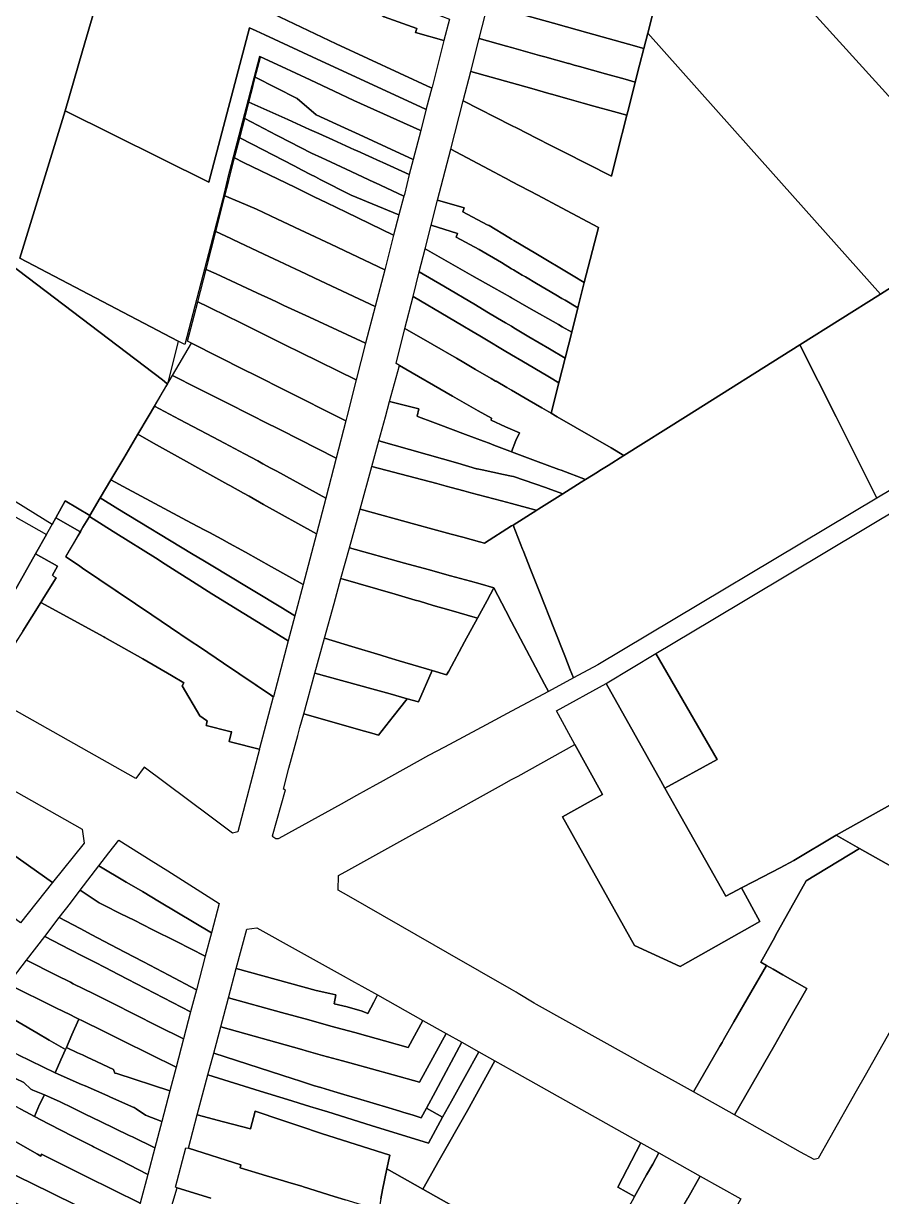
# Model space of a CAD drawing. Header units: metres. Extents: x 3 to 1005126, y 39 to 4383651.
# Drawn here: x 490822.9 to 490969, y 4371662.4 to 4371862.2 of the extents above; entities that cross this region are included whole.
import ezdxf

# ---------------------------------------------------------------- set-up
doc = ezdxf.new("R2010")
doc.units = ezdxf.units.M
doc.header["$MEASUREMENT"] = 0
doc.layers.add('TM_Llucmajor', color=7, linetype='Continuous')

msp = doc.modelspace()

# ---------------------------------------------------------------- linework, layer by layer
at = {"layer": 'TM_Llucmajor', "linetype": 'Continuous', "flags": 128}
for points in [[(490834.82, 4371864.68), (490834.98, 4371864.55), (490832.97, 4371857.59), (490830.01, 4371847.37), (490822.3, 4371822.22), (490849.26, 4371808.1), (490847.52, 4371801.22), (490847.42, 4371800.83), (490847.34, 4371800.89), (490846.56, 4371801.49), (490690.23, 4371920.31), (490711.13, 4371956.79), (490784.86, 4371902.88), (490834.82, 4371864.68)], [(490676.83, 4371870.63), (490667.29, 4371876.56), (490669.95, 4371881.63), (490690.23, 4371920.31), (490846.56, 4371801.49), (490847.34, 4371800.89), (490847.42, 4371800.83), (490847.16, 4371800.36), (490845.19, 4371797.01), (490844.13, 4371795.22), (490842.38, 4371792.25), (490839.99, 4371788.19), (490837.8, 4371784.48), (490835.98, 4371781.39), (490834.23, 4371778.4), (490830.03, 4371780.9), (490827.77, 4371776.87), (490707.23, 4371851.74), (490679.39, 4371869.04), (490676.83, 4371870.63)], [(490968.79, 4371816.09), (490946.33, 4371841.31), (490929.18, 4371860.56), (490929.97, 4371863.67), (490931.42, 4371869.35), (490932.63, 4371874.13), (490933.88, 4371879.04), (490934.72, 4371882.35), (490935.34, 4371884.77), (490936.04, 4371887.55), (490938.32, 4371885.03), (490940.63, 4371882.49), (490989.11, 4371829.02), (490979.35, 4371822.81), (490968.79, 4371816.09)], [(490863.44, 4371864.89), (490865.03, 4371864.08), (490865.43, 4371863.88), (490876.13, 4371858.76), (490892.34, 4371851.27), (490892.42, 4371851.24), (490891.48, 4371847.7), (490891.46, 4371847.6), (490891.37, 4371847.64), (490872.07, 4371856.56), (490864.01, 4371860.29), (490862.5, 4371860.98), (490861.38, 4371861.5), (490854.47, 4371835.2), (490830.01, 4371847.37), (490832.97, 4371857.59), (490834.98, 4371864.55), (490838.46, 4371876.54), (490859.5, 4371866.89), (490863.44, 4371864.89)], [(490871.12, 4371869.63), (490867, 4371871.44), (490867.6, 4371875.02), (490870.34, 4371873.83), (490874.66, 4371871.83), (490875.78, 4371871.31), (490876.99, 4371870.75), (490880.55, 4371869.11), (490881.06, 4371868.88), (490881.81, 4371868.54), (490886.12, 4371866.53), (490890.67, 4371864.78), (490895.41, 4371862.95), (490894.49, 4371859.32), (490889.63, 4371860.67), (490889.87, 4371861.38), (490885.12, 4371863.08), (490884.29, 4371863.38), (490884.03, 4371863.5), (490880.37, 4371865.36), (490879.05, 4371866.02), (490877.34, 4371866.89), (490874.17, 4371868.28), (490871.12, 4371869.63)], [(490865.05, 4371864.13), (490867, 4371871.44), (490871.12, 4371869.63), (490874.17, 4371868.28), (490877.34, 4371866.89), (490879.05, 4371866.02), (490880.37, 4371865.36), (490884.03, 4371863.5), (490884.29, 4371863.38), (490885.12, 4371863.08), (490889.87, 4371861.38), (490889.63, 4371860.67), (490894.49, 4371859.32), (490892.46, 4371851.38), (490892.42, 4371851.24), (490892.34, 4371851.27), (490876.13, 4371858.76), (490865.43, 4371863.88), (490865.03, 4371864.08), (490865.05, 4371864.13)], [(490906, 4371864.26), (490901.98, 4371865.39), (490903.43, 4371871.06), (490906, 4371870.34), (490913.14, 4371868.36), (490916.76, 4371867.35), (490920.52, 4371866.3), (490921.86, 4371865.93), (490923.91, 4371865.36), (490925.38, 4371864.95), (490929.97, 4371863.67), (490929.18, 4371860.56), (490928.52, 4371857.95), (490925.92, 4371858.68), (490918.97, 4371860.63), (490915.36, 4371861.64), (490913.12, 4371862.27), (490906.77, 4371864.05), (490906, 4371864.26)], [(490906, 4371858.11), (490905.16, 4371858.35), (490900.5, 4371859.65), (490901.98, 4371865.39), (490906, 4371864.26), (490906.77, 4371864.05), (490913.12, 4371862.27), (490915.36, 4371861.64), (490918.97, 4371860.63), (490925.92, 4371858.68), (490928.52, 4371857.95), (490927.8, 4371855.11), (490927.06, 4371852.23), (490925.32, 4371852.72), (490922.01, 4371853.65), (490917.57, 4371854.89), (490916.67, 4371855.14), (490915.78, 4371855.39), (490915.7, 4371855.41), (490911.66, 4371856.54), (490910.78, 4371856.78), (490906, 4371858.11)], [(490862.5, 4371860.98), (490864.01, 4371860.29), (490872.07, 4371856.56), (490891.37, 4371847.64), (490891.46, 4371847.6), (490890.6, 4371844.26), (490890.53, 4371843.99), (490890.41, 4371844.04), (490881.42, 4371848.1), (490879.15, 4371849.12), (490875.82, 4371850.67), (490871.69, 4371852.6), (490866.81, 4371854.88), (490863.26, 4371856.53), (490863.1, 4371856.61), (490857.63, 4371835.77), (490856.78, 4371832.14), (490850.39, 4371807.51), (490849.26, 4371808.1), (490822.3, 4371822.22), (490830.01, 4371847.37), (490854.47, 4371835.2), (490861.38, 4371861.5), (490862.5, 4371860.98)], [(490903.03, 4371836.89), (490895.64, 4371840.8), (490897.77, 4371849.06), (490906, 4371844.86), (490906.96, 4371844.38), (490910.24, 4371842.71), (490912.71, 4371841.46), (490913.16, 4371841.23), (490914.85, 4371840.36), (490922.99, 4371836.22), (490923.99, 4371840.15), (490925.63, 4371846.58), (490925.95, 4371847.86), (490927.06, 4371852.23), (490927.8, 4371855.11), (490928.52, 4371857.95), (490929.18, 4371860.56), (490946.33, 4371841.31), (490968.79, 4371816.09), (490955.07, 4371807.47), (490935.59, 4371795.22), (490925.11, 4371788.63), (490922.93, 4371789.91), (490913.77, 4371795.22), (490912.72, 4371795.83), (490914.04, 4371801.03), (490914.6, 4371803.22), (490915.11, 4371805.23), (490916.24, 4371809.66), (490917.28, 4371813.78), (490918.38, 4371818.07), (490920.77, 4371827.49), (490914.48, 4371830.82), (490910.46, 4371832.96), (490906, 4371835.31), (490905.09, 4371835.79), (490904.74, 4371835.98), (490903.03, 4371836.89)], [(490906, 4371852.09), (490899.04, 4371854.04), (490900.5, 4371859.65), (490905.16, 4371858.35), (490906, 4371858.11), (490910.78, 4371856.78), (490911.66, 4371856.54), (490915.7, 4371855.41), (490915.78, 4371855.39), (490916.67, 4371855.14), (490917.57, 4371854.89), (490922.01, 4371853.65), (490925.32, 4371852.72), (490927.06, 4371852.23), (490925.95, 4371847.86), (490925.63, 4371846.58), (490923.36, 4371847.22), (490920.02, 4371848.16), (490918.19, 4371848.67), (490915.78, 4371849.35), (490912.78, 4371850.19), (490912.34, 4371850.31), (490909.47, 4371851.12), (490906, 4371852.09)], [(490890.53, 4371843.99), (490889.26, 4371839.08), (490884.73, 4371841.17), (490880.05, 4371843.32), (490877.56, 4371844.46), (490872.75, 4371846.68), (490869.5, 4371849.42), (490862.38, 4371853.06), (490863.25, 4371856.46), (490863.26, 4371856.53), (490866.81, 4371854.88), (490871.69, 4371852.6), (490875.82, 4371850.67), (490879.15, 4371849.12), (490881.42, 4371848.1), (490890.41, 4371844.04), (490890.53, 4371843.99)], [(490867.89, 4371845.86), (490861.3, 4371848.84), (490862.01, 4371851.63), (490862.38, 4371853.06), (490869.5, 4371849.42), (490872.75, 4371846.68), (490877.56, 4371844.46), (490880.05, 4371843.32), (490884.73, 4371841.17), (490889.26, 4371839.08), (490888.59, 4371836.48), (490884.07, 4371838.54), (490883.98, 4371838.57), (490883.68, 4371838.7), (490879.69, 4371840.51), (490879.29, 4371840.69), (490875.55, 4371842.39), (490873.19, 4371843.46), (490871.6, 4371844.17), (490867.89, 4371845.86)], [(490906, 4371844.86), (490897.77, 4371849.06), (490899.04, 4371854.04), (490906, 4371852.09), (490909.47, 4371851.12), (490912.34, 4371850.31), (490912.78, 4371850.19), (490915.78, 4371849.35), (490918.19, 4371848.67), (490920.02, 4371848.16), (490923.36, 4371847.22), (490925.63, 4371846.58), (490923.99, 4371840.15), (490922.99, 4371836.22), (490914.85, 4371840.36), (490913.16, 4371841.23), (490912.71, 4371841.46), (490910.24, 4371842.71), (490906.96, 4371844.38), (490906, 4371844.86)], [(490866.01, 4371843.18), (490860.59, 4371846.06), (490861.3, 4371848.84), (490867.89, 4371845.86), (490871.6, 4371844.17), (490873.19, 4371843.46), (490875.55, 4371842.39), (490879.29, 4371840.69), (490879.69, 4371840.51), (490883.68, 4371838.7), (490883.98, 4371838.57), (490884.07, 4371838.54), (490888.59, 4371836.48), (490887.78, 4371833.11), (490887.68, 4371832.81), (490882.71, 4371835.11), (490882.65, 4371835.14), (490878.69, 4371837), (490874.45, 4371838.98), (490873.73, 4371839.31), (490871.96, 4371840.14), (490866.34, 4371843.01), (490866.01, 4371843.18)], [(490868.98, 4371837.96), (490861.82, 4371841.64), (490859.73, 4371842.72), (490860.59, 4371846.06), (490866.01, 4371843.18), (490866.34, 4371843.01), (490871.96, 4371840.14), (490873.73, 4371839.31), (490874.45, 4371838.98), (490878.69, 4371837), (490882.65, 4371835.14), (490882.71, 4371835.11), (490887.68, 4371832.81), (490886.82, 4371829.65), (490878.68, 4371832.96), (490873.42, 4371835.67), (490872.6, 4371836.09), (490871.76, 4371836.52), (490870.37, 4371837.25), (490868.98, 4371837.96)], [(490867.67, 4371835.02), (490860.39, 4371838.56), (490858.85, 4371839.31), (490859.73, 4371842.72), (490861.82, 4371841.64), (490868.98, 4371837.96), (490870.37, 4371837.25), (490871.76, 4371836.52), (490872.6, 4371836.09), (490873.42, 4371835.67), (490878.68, 4371832.96), (490886.82, 4371829.65), (490885.91, 4371826.15), (490877.84, 4371830.08), (490874.53, 4371831.68), (490873.49, 4371832.19), (490872.41, 4371832.72), (490869.21, 4371834.27), (490867.67, 4371835.02)], [(490901.86, 4371827.95), (490897.72, 4371830.14), (490897.91, 4371830.84), (490893.39, 4371832.1), (490895.64, 4371840.8), (490903.03, 4371836.89), (490904.74, 4371835.98), (490905.09, 4371835.79), (490906, 4371835.31), (490910.46, 4371832.96), (490914.48, 4371830.82), (490920.77, 4371827.49), (490918.38, 4371818.07), (490916.46, 4371819.22), (490909.82, 4371823.2), (490909.18, 4371823.58), (490906.36, 4371825.27), (490906, 4371825.49), (490905.53, 4371825.77), (490902.16, 4371827.8), (490901.86, 4371827.95)], [(490859.62, 4371831.86), (490857.21, 4371832.88), (490857.87, 4371835.47), (490858.85, 4371839.31), (490860.39, 4371838.56), (490867.67, 4371835.02), (490869.21, 4371834.27), (490872.41, 4371832.72), (490873.49, 4371832.19), (490874.53, 4371831.68), (490877.84, 4371830.08), (490885.91, 4371826.15), (490884.4, 4371820.27), (490875.22, 4371824.61), (490870.87, 4371826.67), (490869.14, 4371827.49), (490868.92, 4371827.59), (490866.17, 4371828.89), (490862.56, 4371830.6), (490859.62, 4371831.86)], [(490858.21, 4371825.6), (490855.65, 4371826.81), (490857.21, 4371832.88), (490859.62, 4371831.86), (490862.56, 4371830.6), (490866.17, 4371828.89), (490868.92, 4371827.59), (490869.14, 4371827.49), (490870.87, 4371826.67), (490875.22, 4371824.61), (490884.4, 4371820.27), (490882.78, 4371813.99), (490873.47, 4371818.39), (490870.03, 4371820.02), (490869.28, 4371820.38), (490866.39, 4371821.74), (490863.85, 4371822.93), (490858.54, 4371825.44), (490858.21, 4371825.6)], [(490900.47, 4371823.72), (490896.56, 4371825.82), (490896.78, 4371826.46), (490892.3, 4371827.84), (490893.39, 4371832.1), (490897.91, 4371830.84), (490897.72, 4371830.14), (490901.86, 4371827.95), (490902.16, 4371827.8), (490905.53, 4371825.77), (490906, 4371825.49), (490906.36, 4371825.27), (490909.18, 4371823.58), (490909.82, 4371823.2), (490916.46, 4371819.22), (490918.38, 4371818.07), (490917.28, 4371813.78), (490915.12, 4371815.07), (490914.58, 4371815.39), (490913.52, 4371816.02), (490910.26, 4371817.94), (490908.39, 4371819.04), (490907.82, 4371819.37), (490906.34, 4371820.25), (490906, 4371820.45), (490904.27, 4371821.48), (490900.47, 4371823.72)], [(490855.71, 4371819.56), (490853.99, 4371820.34), (490854.84, 4371823.64), (490855.65, 4371826.81), (490858.21, 4371825.6), (490858.54, 4371825.44), (490863.85, 4371822.93), (490866.39, 4371821.74), (490869.28, 4371820.38), (490870.03, 4371820.02), (490873.47, 4371818.39), (490882.78, 4371813.99), (490881.16, 4371807.75), (490871.61, 4371812.17), (490867.26, 4371814.19), (490865.96, 4371814.79), (490864.37, 4371815.53), (490863.47, 4371815.95), (490855.71, 4371819.56)], [(490903, 4371817.18), (490899.26, 4371819.3), (490891.28, 4371823.82), (490892.3, 4371827.84), (490896.78, 4371826.46), (490896.56, 4371825.82), (490900.47, 4371823.72), (490904.27, 4371821.48), (490906, 4371820.45), (490906.34, 4371820.25), (490907.82, 4371819.37), (490908.39, 4371819.04), (490910.26, 4371817.94), (490913.52, 4371816.02), (490914.58, 4371815.39), (490915.12, 4371815.07), (490917.28, 4371813.78), (490916.24, 4371809.66), (490914.62, 4371810.57), (490913.96, 4371810.94), (490908.92, 4371813.81), (490906, 4371815.47), (490905.81, 4371815.58), (490903, 4371817.18)], [(490899.86, 4371814.27), (490894.46, 4371817.47), (490890.29, 4371819.94), (490891.28, 4371823.82), (490899.26, 4371819.3), (490903, 4371817.18), (490905.81, 4371815.58), (490906, 4371815.47), (490908.92, 4371813.81), (490913.96, 4371810.94), (490914.62, 4371810.57), (490916.24, 4371809.66), (490915.11, 4371805.23), (490912.47, 4371806.79), (490908.96, 4371808.87), (490906.4, 4371810.4), (490906, 4371810.64), (490904.98, 4371811.24), (490903.61, 4371812.05), (490901.79, 4371813.12), (490899.86, 4371814.27)], [(490961.23, 4371795.22), (490955.07, 4371807.47), (490968.79, 4371816.09), (490979.35, 4371822.81), (490995.08, 4371797.34), (490991.51, 4371795.22), (490990.9, 4371794.86), (490985.52, 4371791.67), (490968.19, 4371781.38), (490961.23, 4371795.22)], [(490854.33, 4371813.97), (490852.58, 4371814.83), (490853.99, 4371820.34), (490855.71, 4371819.56), (490863.47, 4371815.95), (490864.37, 4371815.53), (490865.96, 4371814.79), (490867.26, 4371814.19), (490871.61, 4371812.17), (490881.16, 4371807.75), (490879.54, 4371801.49), (490870.07, 4371806.17), (490867.52, 4371807.43), (490862.42, 4371809.96), (490861.87, 4371810.24), (490859.89, 4371811.21), (490854.81, 4371813.74), (490854.33, 4371813.97)], [(490897.72, 4371810.71), (490895.21, 4371812.21), (490889.23, 4371815.74), (490890.29, 4371819.94), (490894.46, 4371817.47), (490899.86, 4371814.27), (490901.79, 4371813.12), (490903.61, 4371812.05), (490904.98, 4371811.24), (490906, 4371810.64), (490906.4, 4371810.4), (490908.96, 4371808.87), (490912.47, 4371806.79), (490915.11, 4371805.23), (490914.6, 4371803.22), (490914.04, 4371801.03), (490912.48, 4371801.96), (490912.2, 4371802.13), (490907.74, 4371804.77), (490906, 4371805.8), (490904.75, 4371806.54), (490901.74, 4371808.33), (490900.58, 4371809.02), (490899.23, 4371809.82), (490897.72, 4371810.71)], [(490851.53, 4371807.76), (490850.85, 4371808.1), (490851.96, 4371812.42), (490852.58, 4371814.83), (490854.33, 4371813.97), (490854.81, 4371813.74), (490859.89, 4371811.21), (490861.87, 4371810.24), (490862.42, 4371809.96), (490867.52, 4371807.43), (490870.07, 4371806.17), (490879.54, 4371801.49), (490877.96, 4371795.22), (490877.78, 4371794.53), (490876.41, 4371795.22), (490868.29, 4371799.31), (490865.56, 4371800.68), (490864.3, 4371801.32), (490863.48, 4371801.74), (490862.15, 4371802.42), (490860.62, 4371803.18), (490851.53, 4371807.76)], [(490897.85, 4371804.46), (490896.61, 4371805.18), (490892.47, 4371807.59), (490887.84, 4371810.28), (490889.23, 4371815.74), (490895.21, 4371812.21), (490897.72, 4371810.71), (490899.23, 4371809.82), (490900.58, 4371809.02), (490901.74, 4371808.33), (490904.75, 4371806.54), (490906, 4371805.8), (490907.74, 4371804.77), (490912.2, 4371802.13), (490912.48, 4371801.96), (490914.04, 4371801.03), (490912.72, 4371795.83), (490911.15, 4371796.74), (490909, 4371797.99), (490906, 4371799.73), (490905.18, 4371800.21), (490903.36, 4371801.27), (490903.29, 4371801.31), (490902.51, 4371801.76), (490899.87, 4371803.3), (490899.03, 4371803.78), (490897.85, 4371804.46)], [(490921.05, 4371786.08), (490920.62, 4371785.81), (490918.6, 4371784.54), (490914.43, 4371786.11), (490914.03, 4371786.26), (490910.08, 4371787.74), (490906, 4371789.27), (490906.7, 4371791.17), (490907.33, 4371792.46), (490904.99, 4371793.51), (490902.5, 4371794.67), (490902.61, 4371794.98), (490900.34, 4371796.23), (490895.94, 4371798.76), (490886.91, 4371803.94), (490886.33, 4371804.28), (490887.84, 4371810.28), (490892.47, 4371807.59), (490896.61, 4371805.18), (490897.85, 4371804.46), (490899.03, 4371803.78), (490899.87, 4371803.3), (490902.51, 4371801.76), (490903.29, 4371801.31), (490903.36, 4371801.27), (490905.18, 4371800.21), (490906, 4371799.73), (490909, 4371797.99), (490911.15, 4371796.74), (490912.72, 4371795.83), (490913.77, 4371795.22), (490922.93, 4371789.91), (490925.11, 4371788.63), (490922.43, 4371786.95), (490921.33, 4371786.26), (490921.05, 4371786.08)], [(490852.52, 4371800.11), (490848.28, 4371802.26), (490851.53, 4371807.76), (490860.62, 4371803.18), (490862.15, 4371802.42), (490863.48, 4371801.74), (490864.3, 4371801.32), (490865.56, 4371800.68), (490868.29, 4371799.31), (490876.41, 4371795.22), (490877.78, 4371794.53), (490876.15, 4371788.2), (490866.66, 4371792.99), (490863.79, 4371794.43), (490862.22, 4371795.22), (490856.87, 4371797.92), (490852.52, 4371800.11)], [(490907.88, 4371772.67), (490906.26, 4371776.78), (490910.28, 4371779.31), (490910.66, 4371779.55), (490914.73, 4371782.11), (490917.84, 4371784.07), (490918.6, 4371784.54), (490920.62, 4371785.81), (490921.05, 4371786.08), (490921.33, 4371786.26), (490922.43, 4371786.95), (490925.11, 4371788.63), (490935.59, 4371795.22), (490955.07, 4371807.47), (490961.23, 4371795.22), (490968.19, 4371781.38), (490920.7, 4371752.96), (490916.54, 4371750.73), (490915.99, 4371752.13), (490915.05, 4371754.51), (490913.19, 4371759.23), (490910.87, 4371765.11), (490909.28, 4371769.12), (490907.96, 4371772.47), (490907.88, 4371772.67)], [(490965.24, 4371721.69), (490961.25, 4371723.94), (491010.91, 4371751.7), (491088.77, 4371795.22), (491101.44, 4371802.3), (491112.15, 4371807.98), (491119.49, 4371795.22), (491139.15, 4371761.07), (491120.15, 4371750.07), (491118.93, 4371749.39), (491062.43, 4371718.07), (491044.52, 4371708.14), (491029.23, 4371699.46), (491016.96, 4371692.5), (490992.84, 4371706.11), (490991.19, 4371707.04), (490984.21, 4371710.97), (490982.49, 4371711.94), (490965.24, 4371721.69)], [(490906, 4371789.27), (490905.69, 4371789.39), (490902.99, 4371790.41), (490902.18, 4371790.71), (490901.23, 4371791.07), (490898.13, 4371792.23), (490893.52, 4371793.96), (490892.62, 4371794.3), (490890.18, 4371795.22), (490889.91, 4371795.32), (490890.22, 4371796.56), (490885.23, 4371797.8), (490886.91, 4371803.94), (490895.94, 4371798.76), (490900.34, 4371796.23), (490902.61, 4371794.98), (490902.5, 4371794.67), (490904.99, 4371793.51), (490907.33, 4371792.46), (490906.7, 4371791.17), (490906, 4371789.27)], [(490848.62, 4371795.22), (490845.19, 4371797.01), (490848.28, 4371802.26), (490852.52, 4371800.11), (490856.87, 4371797.92), (490862.22, 4371795.22), (490863.79, 4371794.43), (490866.66, 4371792.99), (490876.15, 4371788.2), (490874.41, 4371781.38), (490866.03, 4371785.93), (490865, 4371786.49), (490863.66, 4371787.21), (490862.78, 4371787.69), (490860.53, 4371788.92), (490857.16, 4371790.74), (490855.21, 4371791.76), (490849.46, 4371794.78), (490848.62, 4371795.22)], [(490845.07, 4371790.75), (490842.38, 4371792.25), (490844.13, 4371795.22), (490845.19, 4371797.01), (490848.62, 4371795.22), (490849.46, 4371794.78), (490855.21, 4371791.76), (490857.16, 4371790.74), (490860.53, 4371788.92), (490862.78, 4371787.69), (490863.66, 4371787.21), (490865, 4371786.49), (490866.03, 4371785.93), (490874.41, 4371781.38), (490872.78, 4371775.26), (490863.78, 4371780.29), (490861.32, 4371781.68), (490860.38, 4371782.2), (490858.06, 4371783.5), (490857.71, 4371783.7), (490845.07, 4371790.75)], [(490896.83, 4371787.3), (490883.42, 4371791.15), (490884.53, 4371795.22), (490885.23, 4371797.8), (490890.22, 4371796.56), (490889.91, 4371795.32), (490890.18, 4371795.22), (490892.62, 4371794.3), (490893.52, 4371793.96), (490898.13, 4371792.23), (490901.23, 4371791.07), (490902.18, 4371790.71), (490902.99, 4371790.41), (490905.69, 4371789.39), (490906, 4371789.27), (490910.08, 4371787.74), (490914.03, 4371786.26), (490914.43, 4371786.11), (490918.6, 4371784.54), (490917.84, 4371784.07), (490914.73, 4371782.11), (490912.67, 4371782.83), (490911.75, 4371783.16), (490906.31, 4371785.06), (490906, 4371785.13), (490904.65, 4371785.41), (490902.8, 4371785.8), (490901, 4371786.18), (490900.15, 4371786.35), (490900.03, 4371786.38), (490896.83, 4371787.3)], [(490853.81, 4371775.9), (490851.53, 4371777.11), (490840.64, 4371782.95), (490837.8, 4371784.48), (490839.99, 4371788.19), (490842.38, 4371792.25), (490845.07, 4371790.75), (490857.71, 4371783.7), (490858.06, 4371783.5), (490860.38, 4371782.2), (490861.32, 4371781.68), (490863.78, 4371780.29), (490872.78, 4371775.26), (490870.53, 4371766.63), (490865.15, 4371769.67), (490860.71, 4371772.13), (490857.36, 4371773.99), (490857.28, 4371774.03), (490854.57, 4371775.49), (490853.81, 4371775.9)], [(490894.86, 4371783.42), (490893.29, 4371783.83), (490882.23, 4371786.78), (490883.42, 4371791.15), (490896.83, 4371787.3), (490900.03, 4371786.38), (490900.15, 4371786.35), (490901, 4371786.18), (490902.8, 4371785.8), (490904.65, 4371785.41), (490906, 4371785.13), (490906.31, 4371785.06), (490911.75, 4371783.16), (490912.67, 4371782.83), (490914.73, 4371782.11), (490910.66, 4371779.55), (490910.28, 4371779.31), (490909.97, 4371779.39), (490906, 4371780.45), (490904.3, 4371780.9), (490899.07, 4371782.29), (490897.88, 4371782.61), (490895.74, 4371783.18), (490894.86, 4371783.42)], [(490941.01, 4371736.84), (490930.56, 4371754.87), (490939.95, 4371760.51), (490979.26, 4371784), (490989.59, 4371789.79), (491010.91, 4371751.7), (490961.25, 4371723.94), (490954.02, 4371719.62), (490951.7, 4371718.41), (490947.26, 4371716.06), (490945.14, 4371714.96), (490944.4, 4371714.57), (490942.47, 4371713.54), (490932.11, 4371731.98), (490941.01, 4371736.84)], [(490889.73, 4371776.88), (490880.22, 4371779.47), (490882.23, 4371786.78), (490893.29, 4371783.83), (490894.86, 4371783.42), (490895.74, 4371783.18), (490897.88, 4371782.61), (490899.07, 4371782.29), (490904.3, 4371780.9), (490906, 4371780.45), (490909.97, 4371779.39), (490910.28, 4371779.31), (490906.26, 4371776.78), (490906, 4371776.62), (490901.37, 4371773.71), (490900.54, 4371773.94), (490897.72, 4371774.7), (490895.7, 4371775.25), (490892.6, 4371776.1), (490889.73, 4371776.88)], [(490839, 4371779.56), (490835.98, 4371781.39), (490837.8, 4371784.48), (490840.64, 4371782.95), (490851.53, 4371777.11), (490853.81, 4371775.9), (490854.57, 4371775.49), (490857.28, 4371774.03), (490857.36, 4371773.99), (490860.71, 4371772.13), (490865.15, 4371769.67), (490870.53, 4371766.63), (490869.11, 4371761.3), (490866.98, 4371762.59), (490857, 4371768.64), (490856, 4371769.24), (490853.75, 4371770.61), (490851.54, 4371771.95), (490839, 4371779.56)], [(490812.71, 4371750.11), (490812.71, 4371750.1), (490802.28, 4371756), (490807.31, 4371764.89), (490816.44, 4371781.04), (490826.81, 4371775.17), (490824.96, 4371771.89), (490824.95, 4371771.9), (490812.69, 4371750.12), (490812.71, 4371750.11)], [(490832.5, 4371775.7), (490828.4, 4371778.02), (490830.03, 4371780.9), (490834.23, 4371778.4), (490834.14, 4371778.25), (490833.04, 4371776.4), (490832.6, 4371775.64), (490832.5, 4371775.7)], [(490837.13, 4371776.36), (490834.14, 4371778.25), (490834.23, 4371778.4), (490835.98, 4371781.39), (490839, 4371779.56), (490851.54, 4371771.95), (490853.75, 4371770.61), (490856, 4371769.24), (490857, 4371768.64), (490866.98, 4371762.59), (490869.11, 4371761.3), (490867.97, 4371757.04), (490865.86, 4371758.35), (490855, 4371765.08), (490851.7, 4371767.17), (490848.9, 4371768.94), (490847.01, 4371770.13), (490845.37, 4371771.17), (490838.64, 4371775.42), (490837.13, 4371776.36)], [(490887.76, 4371770.29), (490878.39, 4371772.87), (490880.22, 4371779.47), (490889.73, 4371776.88), (490892.6, 4371776.1), (490895.7, 4371775.25), (490897.72, 4371774.7), (490900.54, 4371773.94), (490901.37, 4371773.71), (490906, 4371776.62), (490906.26, 4371776.78), (490907.88, 4371772.67), (490907.96, 4371772.47), (490909.28, 4371769.12), (490910.87, 4371765.11), (490913.19, 4371759.23), (490915.05, 4371754.51), (490915.99, 4371752.13), (490916.54, 4371750.73), (490912.28, 4371748.44), (490911.63, 4371749.66), (490906, 4371760.3), (490905.01, 4371762.17), (490903, 4371766.1), (490900.64, 4371766.75), (490899.03, 4371767.19), (490895.61, 4371768.13), (490891.78, 4371769.18), (490887.76, 4371770.29)], [(490841.32, 4371763.83), (490841.99, 4371763.38), (490844.77, 4371761.49), (490847.96, 4371759.34), (490851.3, 4371757.07), (490853.05, 4371755.89), (490856.96, 4371753.26), (490864.96, 4371747.86), (490865.44, 4371747.53), (490863.09, 4371738.69), (490863.06, 4371738.59), (490858.31, 4371739.81), (490857.93, 4371739.91), (490858.35, 4371741.53), (490858.36, 4371741.55), (490858.02, 4371741.63), (490853.99, 4371742.61), (490854.05, 4371742.84), (490854.2, 4371743.4), (490854.07, 4371743.49), (490852.94, 4371744.25), (490849.91, 4371749.4), (490850.2, 4371749.92), (490848.12, 4371751.13), (490843.22, 4371753.98), (490836.75, 4371757.63), (490836.57, 4371757.73), (490825.86, 4371763.59), (490826.23, 4371764.17), (490828.38, 4371767.59), (490828.48, 4371767.76), (490828.11, 4371768.02), (490827.83, 4371768.22), (490828.73, 4371769.78), (490824.96, 4371771.89), (490826.81, 4371775.17), (490828.4, 4371778.02), (490832.5, 4371775.7), (490832.6, 4371775.64), (490832.12, 4371774.81), (490830.14, 4371771.47), (490830.1, 4371771.39), (490832.28, 4371769.92), (490832.98, 4371769.44), (490841.32, 4371763.83)], [(490832.28, 4371769.92), (490830.1, 4371771.39), (490832.12, 4371774.81), (490833.04, 4371776.4), (490834.14, 4371778.25), (490837.13, 4371776.36), (490838.64, 4371775.42), (490845.37, 4371771.17), (490847.01, 4371770.13), (490848.9, 4371768.94), (490851.7, 4371767.17), (490855, 4371765.08), (490865.86, 4371758.35), (490867.97, 4371757.04), (490865.47, 4371747.51), (490856.96, 4371753.26), (490853.05, 4371755.89), (490851.3, 4371757.07), (490847.96, 4371759.34), (490844.77, 4371761.49), (490841.99, 4371763.38), (490832.98, 4371769.44), (490832.28, 4371769.92)], [(490886.18, 4371764.99), (490876.95, 4371767.67), (490878.39, 4371772.87), (490887.76, 4371770.29), (490891.78, 4371769.18), (490895.61, 4371768.13), (490899.03, 4371767.19), (490900.64, 4371766.75), (490903, 4371766.1), (490901.82, 4371763.92), (490900.19, 4371760.91), (490895.3, 4371762.33), (490892.67, 4371763.1), (490890.3, 4371763.79), (490889.57, 4371764), (490886.18, 4371764.99)], [(490818.94, 4371752.45), (490816.45, 4371748.04), (490816.37, 4371748.08), (490812.71, 4371750.1), (490812.71, 4371750.11), (490812.69, 4371750.12), (490824.95, 4371771.9), (490824.96, 4371771.89), (490828.73, 4371769.78), (490827.83, 4371768.22), (490828.11, 4371768.02), (490828.48, 4371767.76), (490828.38, 4371767.59), (490826.23, 4371764.17), (490825.86, 4371763.59), (490822.78, 4371758.69), (490820.21, 4371754.62), (490818.94, 4371752.45)], [(490878.82, 4371756.09), (490874.16, 4371757.5), (490875.78, 4371763.43), (490876.95, 4371767.67), (490886.18, 4371764.99), (490889.57, 4371764), (490890.3, 4371763.79), (490892.67, 4371763.1), (490895.3, 4371762.33), (490900.19, 4371760.91), (490897.99, 4371756.86), (490895.31, 4371751.9), (490894.95, 4371751.24), (490892.46, 4371751.99), (490886.87, 4371753.67), (490885.02, 4371754.23), (490883.76, 4371754.61), (490878.82, 4371756.09)], [(490876.98, 4371729.25), (490866.37, 4371723.38), (490866.29, 4371723.34), (490866.09, 4371723.33), (490865.89, 4371723.34), (490865.71, 4371723.42), (490865.54, 4371723.53), (490865.41, 4371723.67), (490865.32, 4371723.86), (490867.53, 4371731.69), (490867.16, 4371731.79), (490868.11, 4371735.34), (490869.61, 4371740.94), (490869.98, 4371742.29), (490870.62, 4371744.63), (490880.32, 4371741.86), (490882.19, 4371741.31), (490883.36, 4371740.98), (490885.85, 4371744.15), (490888.24, 4371747.2), (490890.13, 4371746.68), (490892.46, 4371751.99), (490894.95, 4371751.24), (490895.31, 4371751.9), (490897.99, 4371756.86), (490900.19, 4371760.91), (490901.82, 4371763.92), (490903, 4371766.1), (490905.01, 4371762.17), (490906, 4371760.3), (490911.63, 4371749.66), (490912.28, 4371748.44), (490906, 4371745.07), (490901.65, 4371742.74), (490894.6, 4371738.95), (490891.88, 4371737.5), (490883.63, 4371732.94), (490882.89, 4371732.53), (490879.63, 4371730.73), (490876.98, 4371729.25)], [(490882.21, 4371748.88), (490872.53, 4371751.55), (490874.16, 4371757.5), (490878.82, 4371756.09), (490883.76, 4371754.61), (490885.02, 4371754.23), (490886.87, 4371753.67), (490892.46, 4371751.99), (490890.13, 4371746.68), (490888.24, 4371747.2), (490885.35, 4371748), (490882.21, 4371748.88)], [(490922.09, 4371749.8), (490922.29, 4371749.91), (490930.56, 4371754.87), (490941.01, 4371736.84), (490932.11, 4371731.98), (490931.43, 4371733.19), (490922.09, 4371749.8)], [(490880.32, 4371741.86), (490870.62, 4371744.63), (490872.53, 4371751.55), (490882.21, 4371748.88), (490885.35, 4371748), (490888.24, 4371747.2), (490885.85, 4371744.15), (490883.36, 4371740.98), (490882.19, 4371741.31), (490880.32, 4371741.86)], [(490916.79, 4371739.4), (490913.66, 4371745.12), (490922.09, 4371749.8), (490931.43, 4371733.19), (490932.11, 4371731.98), (490942.47, 4371713.54), (490944.4, 4371714.57), (490945.14, 4371714.96), (490948.27, 4371709.25), (490934.71, 4371701.55), (490926.9, 4371705.17), (490914.67, 4371727.08), (490921.46, 4371730.87), (490921.13, 4371731.48), (490916.79, 4371739.4)], [(490806.46, 4371731.07), (490806.2, 4371731.25), (490804.51, 4371732.45), (490808.24, 4371738.88), (490819.95, 4371732.27), (490822.97, 4371730.58), (490832.89, 4371724.99), (490833.23, 4371722.61), (490827.86, 4371715.86), (490819.3, 4371721.94), (490817.15, 4371723.46), (490814.13, 4371725.61), (490810.39, 4371728.27), (490806.46, 4371731.07)], [(490878.27, 4371713.57), (490876.5, 4371714.58), (490876.52, 4371717.07), (490878.31, 4371718.05), (490890.03, 4371724.55), (490892.65, 4371726.02), (490904.31, 4371732.47), (490906, 4371733.42), (490907.1, 4371734.02), (490916.79, 4371739.4), (490921.13, 4371731.48), (490921.46, 4371730.87), (490914.67, 4371727.08), (490926.9, 4371705.17), (490934.71, 4371701.55), (490948.27, 4371709.25), (490945.14, 4371714.96), (490947.26, 4371716.06), (490951.7, 4371718.41), (490954.02, 4371719.62), (490961.25, 4371723.94), (490965.24, 4371721.69), (490956.13, 4371716.16), (490950.95, 4371706.86), (490950.79, 4371706.58), (490948.41, 4371702.31), (490949.42, 4371701.75), (490948.16, 4371699.58), (490947.76, 4371698.89), (490946.75, 4371697.16), (490943.86, 4371692.17), (490942.07, 4371689.07), (490941.82, 4371688.64), (490941.46, 4371688.02), (490936.95, 4371680.23), (490933.9, 4371681.93), (490928.86, 4371684.72), (490925.71, 4371686.47), (490910.22, 4371695.08), (490909.83, 4371695.33), (490907.13, 4371697), (490906.76, 4371697.21), (490906, 4371697.66), (490895.08, 4371703.91), (490892.83, 4371705.21), (490878.27, 4371713.57)], [(490802.29, 4371724.17), (490801.95, 4371724.42), (490800.49, 4371725.53), (490801.83, 4371727.82), (490804.51, 4371732.45), (490806.2, 4371731.25), (490806.46, 4371731.07), (490810.39, 4371728.27), (490814.13, 4371725.61), (490817.15, 4371723.46), (490819.3, 4371721.94), (490827.86, 4371715.86), (490822.4, 4371708.99), (490813.82, 4371715.48), (490812.04, 4371716.82), (490811.32, 4371717.36), (490808.66, 4371719.37), (490802.75, 4371723.82), (490802.29, 4371724.17)], [(490840.4, 4371715.95), (490835.76, 4371718.71), (490837.46, 4371720.94), (490839.12, 4371723.11), (490844.66, 4371719.63), (490847.47, 4371717.86), (490856.22, 4371712.33), (490854.9, 4371707.33), (490846.07, 4371712.58), (490843.15, 4371714.33), (490840.93, 4371715.64), (490840.4, 4371715.95)], [(490955.2, 4371669.96), (490943.96, 4371676.29), (490948.88, 4371684.89), (490950.79, 4371688.23), (490952.34, 4371690.95), (490952.94, 4371692), (490956.28, 4371697.84), (490952.17, 4371700.18), (490950.51, 4371701.14), (490949.42, 4371701.75), (490948.41, 4371702.31), (490950.79, 4371706.58), (490950.95, 4371706.86), (490956.13, 4371716.16), (490965.24, 4371721.69), (490982.49, 4371711.94), (490975.16, 4371698.95), (490970.44, 4371690.57), (490966.19, 4371683.02), (490964.68, 4371680.34), (490960.19, 4371672.4), (490958.21, 4371668.89), (490957.48, 4371668.68), (490955.2, 4371669.96)], [(490835.78, 4371712.43), (490832.56, 4371714.55), (490835.76, 4371718.71), (490840.4, 4371715.95), (490840.93, 4371715.64), (490843.15, 4371714.33), (490846.07, 4371712.58), (490854.9, 4371707.33), (490853.86, 4371703.36), (490848.97, 4371705.82), (490844.83, 4371707.89), (490841.74, 4371709.44), (490839.5, 4371710.57), (490839.03, 4371710.79), (490837.05, 4371711.79), (490835.78, 4371712.43)], [(490832.54, 4371708.04), (490829.01, 4371709.91), (490830.9, 4371712.37), (490832.56, 4371714.55), (490835.78, 4371712.43), (490837.05, 4371711.79), (490839.03, 4371710.79), (490839.5, 4371710.57), (490841.74, 4371709.44), (490844.83, 4371707.89), (490848.97, 4371705.82), (490853.86, 4371703.36), (490852.34, 4371697.59), (490847.66, 4371700.07), (490843.36, 4371702.35), (490840.18, 4371704.01), (490838.97, 4371704.65), (490836.59, 4371705.9), (490834.53, 4371706.99), (490832.54, 4371708.04)], [(490830.79, 4371704.49), (490826.54, 4371706.69), (490829.01, 4371709.91), (490832.54, 4371708.04), (490834.53, 4371706.99), (490836.59, 4371705.9), (490838.97, 4371704.65), (490840.18, 4371704.01), (490843.36, 4371702.35), (490847.66, 4371700.07), (490852.34, 4371697.59), (490851.37, 4371693.87), (490846.73, 4371696.26), (490840.61, 4371699.43), (490837.78, 4371700.89), (490837.03, 4371701.27), (490834.84, 4371702.41), (490833.01, 4371703.35), (490830.79, 4371704.49)], [(490828.47, 4371700.11), (490823.43, 4371702.64), (490826.54, 4371706.69), (490830.79, 4371704.49), (490833.01, 4371703.35), (490834.84, 4371702.41), (490837.03, 4371701.27), (490837.78, 4371700.89), (490840.61, 4371699.43), (490846.73, 4371696.26), (490851.37, 4371693.87), (490850.15, 4371689.25), (490845.68, 4371691.49), (490838.08, 4371695.3), (490836.34, 4371696.17), (490834.9, 4371696.89), (490831.4, 4371698.64), (490830.94, 4371698.89), (490828.47, 4371700.11)], [(490868.19, 4371698.72), (490859.13, 4371701.22), (490860.92, 4371707.95), (490862.64, 4371708.17), (490869.69, 4371704.25), (490876.8, 4371700.29), (490879.24, 4371698.93), (490880.53, 4371698.22), (490883.17, 4371696.74), (490882.54, 4371695.52), (490881.52, 4371693.55), (490880.57, 4371693.99), (490878.01, 4371694.72), (490875.79, 4371695.2), (490876.06, 4371696.74), (490875.08, 4371696.96), (490872.74, 4371697.46), (490868.19, 4371698.72)], [(490828.56, 4371694.47), (490820.3, 4371698.55), (490823.43, 4371702.64), (490828.47, 4371700.11), (490830.94, 4371698.89), (490831.4, 4371698.64), (490834.9, 4371696.89), (490836.34, 4371696.17), (490838.08, 4371695.3), (490845.68, 4371691.49), (490850.15, 4371689.25), (490848.89, 4371684.43), (490844.56, 4371686.57), (490839.71, 4371688.97), (490836.64, 4371690.48), (490832.86, 4371692.35), (490832.33, 4371692.61), (490831.78, 4371692.89), (490830.78, 4371693.39), (490828.56, 4371694.47)], [(490866.83, 4371693.75), (490857.8, 4371696.24), (490859.13, 4371701.22), (490868.19, 4371698.72), (490872.74, 4371697.46), (490875.08, 4371696.96), (490876.06, 4371696.74), (490875.79, 4371695.2), (490878.01, 4371694.72), (490880.57, 4371693.99), (490881.52, 4371693.55), (490882.54, 4371695.52), (490883.17, 4371696.74), (490890.9, 4371692.39), (490888.4, 4371687.8), (490884.35, 4371688.92), (490881.51, 4371689.7), (490879.3, 4371690.31), (490877.18, 4371690.89), (490875.21, 4371691.43), (490871.51, 4371692.46), (490866.83, 4371693.75)], [(490943.96, 4371676.29), (490936.95, 4371680.23), (490941.46, 4371688.02), (490941.82, 4371688.64), (490942.07, 4371689.07), (490943.86, 4371692.17), (490946.75, 4371697.16), (490947.76, 4371698.89), (490948.16, 4371699.58), (490949.42, 4371701.75), (490950.51, 4371701.14), (490952.17, 4371700.18), (490956.28, 4371697.84), (490952.94, 4371692), (490952.34, 4371690.95), (490950.79, 4371688.23), (490948.88, 4371684.89), (490943.96, 4371676.29)], [(490825.18, 4371690.26), (490816.79, 4371695.14), (490820.3, 4371698.55), (490828.56, 4371694.47), (490830.78, 4371693.39), (490831.78, 4371692.89), (490832.33, 4371692.61), (490831.14, 4371689.92), (490830.21, 4371687.76), (490830.05, 4371687.43), (490827.28, 4371689.03), (490825.18, 4371690.26)], [(490817.16, 4371688.86), (490812.61, 4371691.07), (490816.79, 4371695.14), (490825.18, 4371690.26), (490827.28, 4371689.03), (490830.05, 4371687.43), (490829.29, 4371685.68), (490828.33, 4371683.46), (490826.22, 4371684.47), (490822.03, 4371686.51), (490820.58, 4371687.21), (490817.16, 4371688.86)], [(490870.27, 4371687.41), (490856.49, 4371691.3), (490857.8, 4371696.24), (490866.83, 4371693.75), (490871.51, 4371692.46), (490875.21, 4371691.43), (490877.18, 4371690.89), (490879.3, 4371690.31), (490881.51, 4371689.7), (490884.35, 4371688.92), (490888.4, 4371687.8), (490890.9, 4371692.39), (490894.88, 4371690.15), (490890.3, 4371681.88), (490885.87, 4371683.14), (490878.47, 4371685.15), (490877.21, 4371685.49), (490873.8, 4371686.42), (490871.03, 4371687.2), (490870.27, 4371687.41)], [(490832.09, 4371686.89), (490830.21, 4371687.76), (490831.14, 4371689.92), (490832.33, 4371692.61), (490832.86, 4371692.35), (490836.64, 4371690.48), (490839.71, 4371688.97), (490844.56, 4371686.57), (490848.89, 4371684.43), (490847.82, 4371680.37), (490838.78, 4371683.33), (490838.47, 4371683.43), (490838.22, 4371684.05), (490834.49, 4371685.79), (490833.86, 4371686.08), (490832.96, 4371686.5), (490832.09, 4371686.89)], [(490868.85, 4371682.44), (490855.3, 4371686.82), (490856.49, 4371691.3), (490870.27, 4371687.41), (490871.03, 4371687.2), (490873.8, 4371686.42), (490877.21, 4371685.49), (490878.47, 4371685.15), (490885.87, 4371683.14), (490890.3, 4371681.88), (490894.88, 4371690.15), (490897.51, 4371688.67), (490893.03, 4371680.26), (490891.5, 4371677.42), (490890.63, 4371675.82), (490889.08, 4371676.29), (490887.68, 4371676.71), (490886.97, 4371676.92), (490885.09, 4371677.49), (490879.77, 4371679.08), (490877.42, 4371679.78), (490875.73, 4371680.29), (490873.53, 4371680.95), (490872.47, 4371681.27), (490869.91, 4371682.1), (490868.85, 4371682.44)], [(490812.61, 4371682.5), (490811.47, 4371683.11), (490806.48, 4371685.77), (490809.78, 4371688.62), (490816.43, 4371685.18), (490819.04, 4371683.83), (490820.72, 4371682.96), (490821.58, 4371682.52), (490822.96, 4371681.82), (490824.18, 4371680.68), (490824.53, 4371680.53), (490826.49, 4371679.72), (490825.66, 4371678.04), (490824.78, 4371676.01), (490823.32, 4371676.79), (490822.34, 4371677.32), (490814.47, 4371681.51), (490812.61, 4371682.5)], [(490833.39, 4371681.23), (490832.79, 4371681.5), (490828.33, 4371683.46), (490829.29, 4371685.68), (490830.05, 4371687.43), (490830.21, 4371687.76), (490832.09, 4371686.89), (490832.96, 4371686.5), (490833.86, 4371686.08), (490834.49, 4371685.79), (490838.22, 4371684.05), (490838.47, 4371683.43), (490838.78, 4371683.33), (490847.82, 4371680.37), (490846.46, 4371675.19), (490843.68, 4371676.25), (490842.09, 4371677.32), (490841.77, 4371677.55), (490841.7, 4371677.57), (490837.73, 4371679.32), (490837.28, 4371679.52), (490833.39, 4371681.23)], [(490856.95, 4371675.12), (490852.5, 4371676.29), (490854.31, 4371683.11), (490863.23, 4371680.35), (490867.88, 4371678.91), (490871.65, 4371677.74), (490874.7, 4371676.79), (490882.12, 4371674.48), (490891.85, 4371671.45), (490894.26, 4371675.88), (490895.76, 4371678.63), (490900.44, 4371687.03), (490903.15, 4371685.5), (490898.48, 4371677.02), (490893.7, 4371668.59), (490890.89, 4371663.63), (490884.77, 4371667.08), (490885.27, 4371669.45), (490873.62, 4371673.14), (490869.95, 4371674.38), (490866.92, 4371675.4), (490862.33, 4371676.94), (490861.54, 4371673.91), (490856.95, 4371675.12)], [(490863.23, 4371680.35), (490854.31, 4371683.11), (490855.3, 4371686.82), (490868.85, 4371682.44), (490869.91, 4371682.1), (490872.47, 4371681.27), (490873.53, 4371680.95), (490875.73, 4371680.29), (490877.42, 4371679.78), (490879.77, 4371679.08), (490885.09, 4371677.49), (490886.97, 4371676.92), (490887.68, 4371676.71), (490889.08, 4371676.29), (490890.63, 4371675.82), (490891.5, 4371677.42), (490894.26, 4371675.88), (490891.85, 4371671.45), (490882.12, 4371674.48), (490874.7, 4371676.79), (490871.65, 4371677.74), (490867.88, 4371678.91), (490863.23, 4371680.35)], [(490891.5, 4371677.42), (490893.03, 4371680.26), (490897.51, 4371688.67), (490900.44, 4371687.03), (490895.76, 4371678.63), (490894.26, 4371675.88), (490891.5, 4371677.42)], [(490903.36, 4371656.6), (490890.89, 4371663.63), (490893.7, 4371668.59), (490898.48, 4371677.02), (490903.15, 4371685.5), (490906, 4371683.9), (490928.03, 4371671.53), (490924.1, 4371663.97), (490926.94, 4371662.39), (490926.82, 4371662.18), (490925.24, 4371659.35), (490924.77, 4371658.46), (490924.15, 4371657.31), (490923.97, 4371656.98), (490921.73, 4371652.79), (490920.89, 4371651.3), (490918.89, 4371647.85), (490917.37, 4371648.7), (490917.15, 4371648.82), (490906, 4371655.11), (490903.36, 4371656.6)], [(490827.18, 4371674.78), (490824.78, 4371676.01), (490825.66, 4371678.04), (490826.49, 4371679.72), (490827, 4371679.51), (490827.54, 4371679.28), (490829.18, 4371678.5), (490831.28, 4371677.47), (490833.41, 4371676.44), (490836.03, 4371675.16), (490840.91, 4371672.79), (490841.46, 4371672.53), (490845.27, 4371670.68), (490844.08, 4371666.16), (490839.36, 4371668.57), (490834.84, 4371670.87), (490834.66, 4371670.96), (490831.4, 4371672.64), (490827.3, 4371674.72), (490827.18, 4371674.78)], [(490864.31, 4371665.91), (490859.79, 4371667.28), (490859.93, 4371667.8), (490850.98, 4371670.6), (490852.5, 4371676.29), (490856.95, 4371675.12), (490861.54, 4371673.91), (490862.33, 4371676.94), (490866.92, 4371675.4), (490869.95, 4371674.38), (490873.62, 4371673.14), (490885.27, 4371669.45), (490884.77, 4371667.08), (490884.03, 4371663.54), (490883.75, 4371662.01), (490883.38, 4371660.04), (490877.68, 4371661.82), (490875.78, 4371662.42), (490870.58, 4371664.05), (490870.32, 4371664.13), (490868.1, 4371664.79), (490867.2, 4371665.05), (490864.31, 4371665.91)], [(490820.07, 4371666.71), (490818.65, 4371667.43), (490820.83, 4371672.18), (490825.29, 4371669.6), (490825.88, 4371669.27), (490825.98, 4371669.58), (490828.72, 4371668.22), (490833.61, 4371665.8), (490842.79, 4371661.24), (490841.46, 4371656.21), (490832.09, 4371660.2), (490832.23, 4371660.75), (490827.53, 4371663.07), (490821.84, 4371665.84), (490820.07, 4371666.71)], [(490924.1, 4371663.97), (490928.03, 4371671.53), (490931.08, 4371669.82), (490930.02, 4371667.92), (490928.99, 4371666.06), (490926.94, 4371662.39), (490924.1, 4371663.97)], [(490822.41, 4371660.86), (490817.96, 4371663.01), (490820.07, 4371666.71), (490821.84, 4371665.84), (490827.53, 4371663.07), (490832.23, 4371660.75), (490832.09, 4371660.2), (490841.46, 4371656.21), (490840.43, 4371652.25), (490827.38, 4371658.47), (490827, 4371658.65), (490826.34, 4371658.98), (490822.41, 4371660.86)], [(490926.24, 4371643.72), (490925.75, 4371644), (490929.53, 4371650.7), (490930.44, 4371652.31), (490930.9, 4371653.13), (490931.07, 4371653.43), (490931.51, 4371654.2), (490931.71, 4371654.56), (490931.79, 4371654.7), (490933.49, 4371657.71), (490933.8, 4371658.25), (490933.93, 4371658.49), (490935.99, 4371662.13), (490938.1, 4371665.88), (490945.03, 4371661.99), (490940.45, 4371653.78), (490938.48, 4371650.3), (490932.94, 4371639.97), (490930.12, 4371641.55), (490929.62, 4371641.82), (490929.04, 4371642.15), (490927.24, 4371643.16), (490926.24, 4371643.72)]]:
    msp.add_lwpolyline(points, close=True, dxfattribs=at)
for points in [[(490989.11, 4371829.02), (490940.63, 4371882.49), (490942.82, 4371889.33), (490947.63, 4371904.32), (490948.52, 4371907.11), (490941.47, 4371909.4), (490918.98, 4371916.7), (490918.98, 4371916.7), (490916.01, 4371917.67), (490917.28, 4371922.71), (490916.85, 4371922.82), (490919.1, 4371931.36), (490931.47, 4371928.12), (490931.22, 4371927.22), (490938.03, 4371925.21), (490941.2, 4371927.72), (490949.24, 4371918.6), (490954.46, 4371912.68), (490957.48, 4371909.27), (490960, 4371906.39), (490976.31, 4371887.75)], [(490822.78, 4371758.69), (490825.86, 4371763.59), (490836.57, 4371757.73), (490836.75, 4371757.63), (490843.22, 4371753.98), (490848.12, 4371751.13), (490850.2, 4371749.92), (490849.91, 4371749.4), (490852.94, 4371744.25), (490854.07, 4371743.49), (490854.2, 4371743.4), (490854.05, 4371742.84), (490853.99, 4371742.61), (490858.02, 4371741.63), (490858.36, 4371741.55), (490858.35, 4371741.53), (490857.93, 4371739.91), (490858.31, 4371739.81), (490863.06, 4371738.59), (490863.11, 4371738.58), (490863.11, 4371738.58), (490859.41, 4371724.51), (490858.49, 4371724.29), (490854.61, 4371727.21), (490843.47, 4371735.54), (490842.04, 4371733.62), (490816.45, 4371748.04)], [(490822.03, 4371686.51), (490826.22, 4371684.47), (490828.33, 4371683.46), (490832.79, 4371681.5), (490833.39, 4371681.23), (490837.28, 4371679.52), (490837.73, 4371679.32), (490841.7, 4371677.57), (490841.77, 4371677.55), (490842.09, 4371677.32), (490843.68, 4371676.25), (490846.46, 4371675.19), (490845.27, 4371670.68), (490841.46, 4371672.53), (490840.91, 4371672.79), (490836.03, 4371675.16), (490833.41, 4371676.44), (490831.28, 4371677.47), (490829.18, 4371678.5), (490827.54, 4371679.28), (490827, 4371679.51), (490826.49, 4371679.72), (490824.53, 4371680.53), (490824.18, 4371680.68), (490822.96, 4371681.82), (490821.58, 4371682.52)], [(490822.34, 4371677.32), (490823.32, 4371676.79), (490824.78, 4371676.01), (490827.18, 4371674.78), (490827.3, 4371674.72), (490831.4, 4371672.64), (490834.66, 4371670.96), (490834.84, 4371670.87), (490839.36, 4371668.57), (490844.08, 4371666.16), (490842.79, 4371661.24), (490833.61, 4371665.8), (490828.72, 4371668.22), (490825.98, 4371669.58), (490825.88, 4371669.27), (490825.29, 4371669.6), (490820.83, 4371672.18)], [(490854.83, 4371662.12), (490849.1, 4371663.87), (490849.1, 4371663.87), (490848.78, 4371663.97), (490850.55, 4371670.7), (490850.98, 4371670.6), (490859.93, 4371667.8), (490859.79, 4371667.28), (490864.31, 4371665.91), (490867.2, 4371665.05), (490868.1, 4371664.79), (490870.32, 4371664.13), (490870.58, 4371664.05), (490875.78, 4371662.42), (490877.68, 4371661.82)], [(490926.82, 4371662.18), (490926.94, 4371662.39), (490928.99, 4371666.06), (490930.02, 4371667.92), (490931.08, 4371669.82), (490938.1, 4371665.88), (490935.99, 4371662.13)], [(490883.75, 4371662.01), (490884.03, 4371663.54), (490884.77, 4371667.08), (490890.89, 4371663.63), (490903.36, 4371656.6)], [(490847.32, 4371658), (490849.1, 4371663.87), (490854.83, 4371662.12)]]:
    msp.add_lwpolyline(points, dxfattribs=at)

doc.saveas('drawing.dxf')
